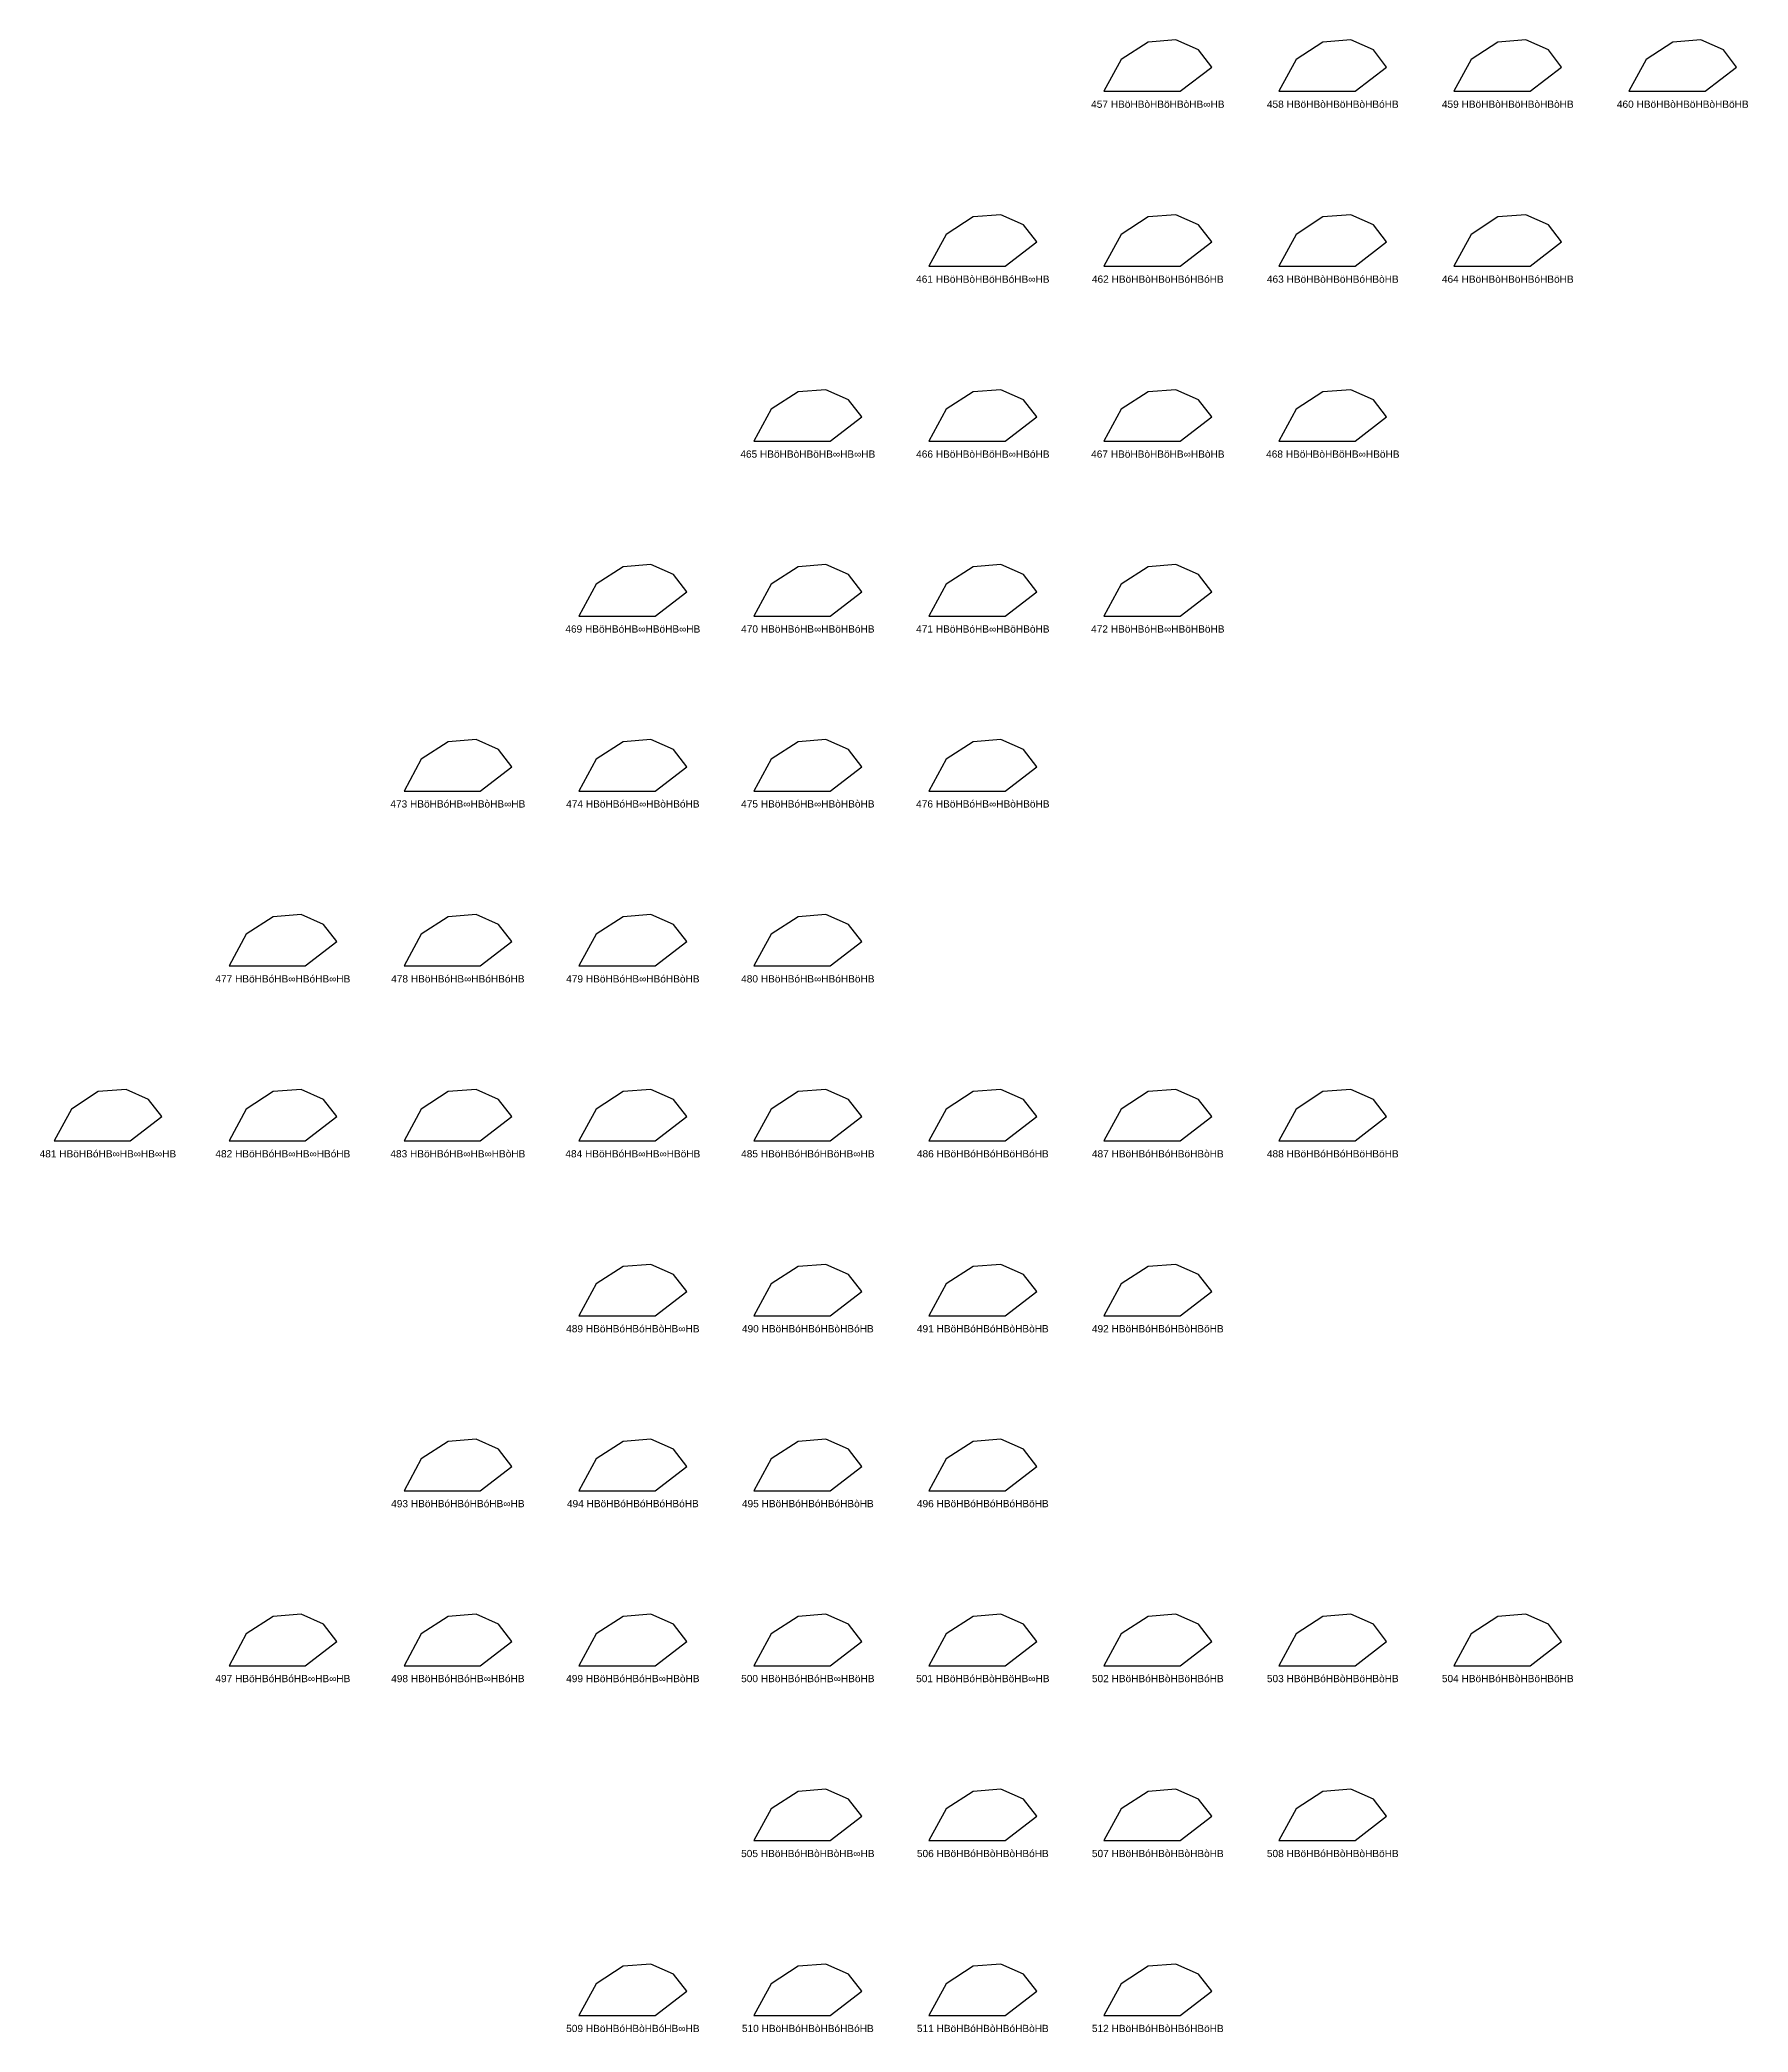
# Model space of a CAD drawing. Header units: millimetres. Extents: x 122552 to 1654769, y -10280102 to 62068.
# Drawn here: x 1265643 to 1525796, y -5729508 to -5426004 of the extents above; entities that cross this region are included whole.
import ezdxf
from ezdxf.enums import TextEntityAlignment as Align

# ---------------------------------------------------------------- set-up
doc = ezdxf.new("R2010")
doc.units = ezdxf.units.MM
doc.styles.add('Arial', font='arial_0.ttf')

msp = doc.modelspace()

# ---------------------------------------------------------------- linework, layer by layer
for points in [[(1438659, -5426004), (1434402, -5426342), (1430330, -5428989), (1427693, -5433847), (1439281, -5433847), (1444098, -5430142), (1442088, -5427527)], [(1465307, -5426004), (1461051, -5426342), (1456978, -5428989), (1454342, -5433847), (1465929, -5433847), (1470747, -5430142), (1468737, -5427527)], [(1491956, -5426004), (1487700, -5426342), (1483627, -5428989), (1480991, -5433847), (1492578, -5433847), (1497396, -5430142), (1495385, -5427527)], [(1518605, -5426004), (1514348, -5426342), (1510276, -5428989), (1507639, -5433847), (1519227, -5433847), (1524044, -5430142), (1522034, -5427527)], [(1412010, -5452653), (1407754, -5452990), (1403681, -5455638), (1401045, -5460495), (1412632, -5460495), (1417450, -5456791), (1415439, -5454176)], [(1438659, -5452653), (1434402, -5452990), (1430330, -5455638), (1427693, -5460495), (1439281, -5460495), (1444098, -5456791), (1442088, -5454176)], [(1465307, -5452653), (1461051, -5452990), (1456978, -5455638), (1454342, -5460495), (1465929, -5460495), (1470747, -5456791), (1468737, -5454176)], [(1491956, -5452653), (1487700, -5452990), (1483627, -5455638), (1480991, -5460495), (1492578, -5460495), (1497396, -5456791), (1495385, -5454176)], [(1385361, -5479301), (1381105, -5479639), (1377032, -5482286), (1374396, -5487144), (1385983, -5487144), (1390801, -5483439), (1388791, -5480825)], [(1412010, -5479301), (1407754, -5479639), (1403681, -5482286), (1401045, -5487144), (1412632, -5487144), (1417450, -5483439), (1415439, -5480825)], [(1438659, -5479301), (1434402, -5479639), (1430330, -5482286), (1427693, -5487144), (1439281, -5487144), (1444098, -5483439), (1442088, -5480825)], [(1465307, -5479301), (1461051, -5479639), (1456978, -5482286), (1454342, -5487144), (1465929, -5487144), (1470747, -5483439), (1468737, -5480825)], [(1358713, -5505950), (1354456, -5506288), (1350384, -5508935), (1347747, -5513793), (1359335, -5513793), (1364152, -5510088), (1362142, -5507473)], [(1385361, -5505950), (1381105, -5506288), (1377032, -5508935), (1374396, -5513793), (1385983, -5513793), (1390801, -5510088), (1388791, -5507473)], [(1412010, -5505950), (1407754, -5506288), (1403681, -5508935), (1401045, -5513793), (1412632, -5513793), (1417450, -5510088), (1415439, -5507473)], [(1438659, -5505950), (1434402, -5506288), (1430330, -5508935), (1427693, -5513793), (1439281, -5513793), (1444098, -5510088), (1442088, -5507473)], [(1332064, -5532599), (1327808, -5532936), (1323735, -5535584), (1321099, -5540441), (1332686, -5540441), (1337504, -5536737), (1335493, -5534122)], [(1358713, -5532599), (1354456, -5532936), (1350384, -5535584), (1347747, -5540441), (1359335, -5540441), (1364152, -5536737), (1362142, -5534122)], [(1385361, -5532599), (1381105, -5532936), (1377032, -5535584), (1374396, -5540441), (1385983, -5540441), (1390801, -5536737), (1388791, -5534122)], [(1412010, -5532599), (1407754, -5532936), (1403681, -5535584), (1401045, -5540441), (1412632, -5540441), (1417450, -5536737), (1415439, -5534122)], [(1305415, -5559247), (1301159, -5559585), (1297086, -5562232), (1294450, -5567090), (1306037, -5567090), (1310855, -5563385), (1308845, -5560771)], [(1332064, -5559247), (1327808, -5559585), (1323735, -5562232), (1321099, -5567090), (1332686, -5567090), (1337504, -5563385), (1335493, -5560771)], [(1358713, -5559247), (1354456, -5559585), (1350384, -5562232), (1347747, -5567090), (1359335, -5567090), (1364152, -5563385), (1362142, -5560771)], [(1385361, -5559247), (1381105, -5559585), (1377032, -5562232), (1374396, -5567090), (1385983, -5567090), (1390801, -5563385), (1388791, -5560771)], [(1278767, -5585896), (1274510, -5586234), (1270438, -5588881), (1267801, -5593739), (1279389, -5593739), (1284206, -5590034), (1282196, -5587419)], [(1305415, -5585896), (1301159, -5586234), (1297086, -5588881), (1294450, -5593739), (1306037, -5593739), (1310855, -5590034), (1308845, -5587419)], [(1332064, -5585896), (1327808, -5586234), (1323735, -5588881), (1321099, -5593739), (1332686, -5593739), (1337504, -5590034), (1335493, -5587419)], [(1358713, -5585896), (1354456, -5586234), (1350384, -5588881), (1347747, -5593739), (1359335, -5593739), (1364152, -5590034), (1362142, -5587419)], [(1385361, -5585896), (1381105, -5586234), (1377032, -5588881), (1374396, -5593739), (1385983, -5593739), (1390801, -5590034), (1388791, -5587419)], [(1412010, -5585896), (1407754, -5586234), (1403681, -5588881), (1401045, -5593739), (1412632, -5593739), (1417450, -5590034), (1415439, -5587419)], [(1438659, -5585896), (1434402, -5586234), (1430330, -5588881), (1427693, -5593739), (1439281, -5593739), (1444098, -5590034), (1442088, -5587419)], [(1465307, -5585896), (1461051, -5586234), (1456978, -5588881), (1454342, -5593739), (1465929, -5593739), (1470747, -5590034), (1468737, -5587419)], [(1358713, -5612545), (1354456, -5612882), (1350384, -5615530), (1347747, -5620387), (1359335, -5620387), (1364152, -5616683), (1362142, -5614068)], [(1385361, -5612545), (1381105, -5612882), (1377032, -5615530), (1374396, -5620387), (1385983, -5620387), (1390801, -5616683), (1388791, -5614068)], [(1412010, -5612545), (1407754, -5612882), (1403681, -5615530), (1401045, -5620387), (1412632, -5620387), (1417450, -5616683), (1415439, -5614068)], [(1438659, -5612545), (1434402, -5612882), (1430330, -5615530), (1427693, -5620387), (1439281, -5620387), (1444098, -5616683), (1442088, -5614068)], [(1332064, -5639193), (1327808, -5639531), (1323735, -5642178), (1321099, -5647036), (1332686, -5647036), (1337504, -5643331), (1335493, -5640717)], [(1358713, -5639193), (1354456, -5639531), (1350384, -5642178), (1347747, -5647036), (1359335, -5647036), (1364152, -5643331), (1362142, -5640717)], [(1385361, -5639193), (1381105, -5639531), (1377032, -5642178), (1374396, -5647036), (1385983, -5647036), (1390801, -5643331), (1388791, -5640717)], [(1412010, -5639193), (1407754, -5639531), (1403681, -5642178), (1401045, -5647036), (1412632, -5647036), (1417450, -5643331), (1415439, -5640717)], [(1305415, -5665842), (1301159, -5666180), (1297086, -5668827), (1294450, -5673685), (1306037, -5673685), (1310855, -5669980), (1308845, -5667365)], [(1332064, -5665842), (1327808, -5666180), (1323735, -5668827), (1321099, -5673685), (1332686, -5673685), (1337504, -5669980), (1335493, -5667365)], [(1358713, -5665842), (1354456, -5666180), (1350384, -5668827), (1347747, -5673685), (1359335, -5673685), (1364152, -5669980), (1362142, -5667365)], [(1385361, -5665842), (1381105, -5666180), (1377032, -5668827), (1374396, -5673685), (1385983, -5673685), (1390801, -5669980), (1388791, -5667365)], [(1412010, -5665842), (1407754, -5666180), (1403681, -5668827), (1401045, -5673685), (1412632, -5673685), (1417450, -5669980), (1415439, -5667365)], [(1438659, -5665842), (1434402, -5666180), (1430330, -5668827), (1427693, -5673685), (1439281, -5673685), (1444098, -5669980), (1442088, -5667365)], [(1465307, -5665842), (1461051, -5666180), (1456978, -5668827), (1454342, -5673685), (1465929, -5673685), (1470747, -5669980), (1468737, -5667365)], [(1491956, -5665842), (1487700, -5666180), (1483627, -5668827), (1480991, -5673685), (1492578, -5673685), (1497396, -5669980), (1495385, -5667365)], [(1385361, -5692491), (1381105, -5692828), (1377032, -5695476), (1374396, -5700333), (1385983, -5700333), (1390801, -5696629), (1388791, -5694014)], [(1412010, -5692491), (1407754, -5692828), (1403681, -5695476), (1401045, -5700333), (1412632, -5700333), (1417450, -5696629), (1415439, -5694014)], [(1438659, -5692491), (1434402, -5692828), (1430330, -5695476), (1427693, -5700333), (1439281, -5700333), (1444098, -5696629), (1442088, -5694014)], [(1465307, -5692491), (1461051, -5692828), (1456978, -5695476), (1454342, -5700333), (1465929, -5700333), (1470747, -5696629), (1468737, -5694014)], [(1358713, -5719139), (1354456, -5719477), (1350384, -5722124), (1347747, -5726982), (1359335, -5726982), (1364152, -5723277), (1362142, -5720663)], [(1385361, -5719139), (1381105, -5719477), (1377032, -5722124), (1374396, -5726982), (1385983, -5726982), (1390801, -5723277), (1388791, -5720663)], [(1412010, -5719139), (1407754, -5719477), (1403681, -5722124), (1401045, -5726982), (1412632, -5726982), (1417450, -5723277), (1415439, -5720663)], [(1438659, -5719139), (1434402, -5719477), (1430330, -5722124), (1427693, -5726982), (1439281, -5726982), (1444098, -5723277), (1442088, -5720663)]]:
    msp.add_lwpolyline(points, close=True)

# ---------------------------------------------------------------- texts
at = {"style": 'Arial'}
for s, p in [('457 HBöHBòHBöHBòHB∞HB', (1435896, -5435807)), ('458 HBöHBòHBöHBòHBóHB', (1462544, -5435807)), ('459 HBöHBòHBöHBòHBòHB', (1489193, -5435807)), ('460 HBöHBòHBöHBòHBöHB', (1515842, -5435807)), ('461 HBöHBòHBöHBóHB∞HB', (1409247, -5462456)), ('462 HBöHBòHBöHBóHBóHB', (1435896, -5462456)), ('463 HBöHBòHBöHBóHBòHB', (1462544, -5462456)), ('464 HBöHBòHBöHBóHBöHB', (1489193, -5462456)), ('465 HBöHBòHBöHB∞HB∞HB', (1382598, -5489105)), ('466 HBöHBòHBöHB∞HBóHB', (1409247, -5489105)), ('467 HBöHBòHBöHB∞HBòHB', (1435896, -5489105)), ('468 HBöHBòHBöHB∞HBöHB', (1462544, -5489105)), ('469 HBöHBóHB∞HBöHB∞HB', (1355950, -5515753)), ('470 HBöHBóHB∞HBöHBóHB', (1382598, -5515753)), ('471 HBöHBóHB∞HBöHBòHB', (1409247, -5515753)), ('472 HBöHBóHB∞HBöHBöHB', (1435896, -5515753)), ('473 HBöHBóHB∞HBòHB∞HB', (1329301, -5542402)), ('474 HBöHBóHB∞HBòHBóHB', (1355950, -5542402)), ('475 HBöHBóHB∞HBòHBòHB', (1382598, -5542402)), ('476 HBöHBóHB∞HBòHBöHB', (1409247, -5542402)), ('477 HBöHBóHB∞HBóHB∞HB', (1302652, -5569051)), ('478 HBöHBóHB∞HBóHBóHB', (1329301, -5569051)), ('479 HBöHBóHB∞HBóHBòHB', (1355950, -5569051)), ('480 HBöHBóHB∞HBóHBöHB', (1382598, -5569051)), ('481 HBöHBóHB∞HB∞HB∞HB', (1276004, -5595699)), ('482 HBöHBóHB∞HB∞HBóHB', (1302652, -5595699)), ('483 HBöHBóHB∞HB∞HBòHB', (1329301, -5595699)), ('484 HBöHBóHB∞HB∞HBöHB', (1355950, -5595699)), ('485 HBöHBóHBóHBöHB∞HB', (1382598, -5595699)), ('486 HBöHBóHBóHBöHBóHB', (1409247, -5595699)), ('487 HBöHBóHBóHBöHBòHB', (1435896, -5595699)), ('488 HBöHBóHBóHBöHBöHB', (1462544, -5595699)), ('489 HBöHBóHBóHBòHB∞HB', (1355950, -5622348)), ('490 HBöHBóHBóHBòHBóHB', (1382598, -5622348)), ('491 HBöHBóHBóHBòHBòHB', (1409247, -5622348)), ('492 HBöHBóHBóHBòHBöHB', (1435896, -5622348)), ('493 HBöHBóHBóHBóHB∞HB', (1329301, -5648997)), ('494 HBöHBóHBóHBóHBóHB', (1355950, -5648997)), ('495 HBöHBóHBóHBóHBòHB', (1382598, -5648997)), ('496 HBöHBóHBóHBóHBöHB', (1409247, -5648997)), ('497 HBöHBóHBóHB∞HB∞HB', (1302652, -5675645)), ('498 HBöHBóHBóHB∞HBóHB', (1329301, -5675645)), ('499 HBöHBóHBóHB∞HBòHB', (1355950, -5675645)), ('500 HBöHBóHBóHB∞HBöHB', (1382598, -5675645)), ('501 HBöHBóHBòHBöHB∞HB', (1409247, -5675645)), ('502 HBöHBóHBòHBöHBóHB', (1435896, -5675645)), ('503 HBöHBóHBòHBöHBòHB', (1462544, -5675645)), ('504 HBöHBóHBòHBöHBöHB', (1489193, -5675645)), ('505 HBöHBóHBòHBòHB∞HB', (1382598, -5702294)), ('506 HBöHBóHBòHBòHBóHB', (1409247, -5702294)), ('507 HBöHBóHBòHBòHBòHB', (1435896, -5702294)), ('508 HBöHBóHBòHBòHBöHB', (1462544, -5702294)), ('509 HBöHBóHBòHBóHB∞HB', (1355950, -5728943)), ('510 HBöHBóHBòHBóHBóHB', (1382598, -5728943)), ('511 HBöHBóHBòHBóHBòHB', (1409247, -5728943)), ('512 HBöHBóHBòHBóHBöHB', (1435896, -5728943))]:
    msp.add_text(s, height=1100, dxfattribs=at).set_placement(p, align=Align.MIDDLE_CENTER)

doc.saveas('drawing.dxf')
